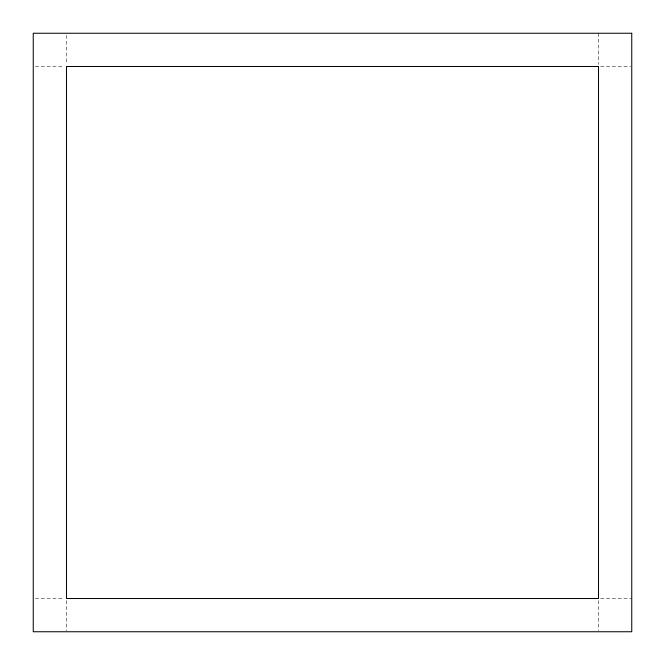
<?xml version="1.0" encoding="UTF-8"?>
<svg xmlns="http://www.w3.org/2000/svg" width="665" height="665" viewBox="0 0 665 665"><rect width="100%" height="100%" fill="white"/><g stroke="black" fill="none" stroke-linecap="round" stroke-linejoin="round"><path stroke-width="0.5" stroke-dasharray="3.33 2.49" d="M35.328 66.483L64.405 66.483M600.595 66.483L630.711 66.483M35.328 598.517L64.405 598.517M600.595 598.517L631.75 598.517M598.517 33.25L598.517 64.405M598.517 600.595L598.517 630.711M66.483 35.328L66.483 64.405M66.483 600.595L66.483 630.711"/><path stroke-width="1" d="M631.75 33.25L33.25 33.25L33.25 631.75L631.75 631.75L631.75 33.25M598.517 66.483L66.483 66.483L66.483 598.517L598.517 598.517L598.517 66.483"/></g></svg>
